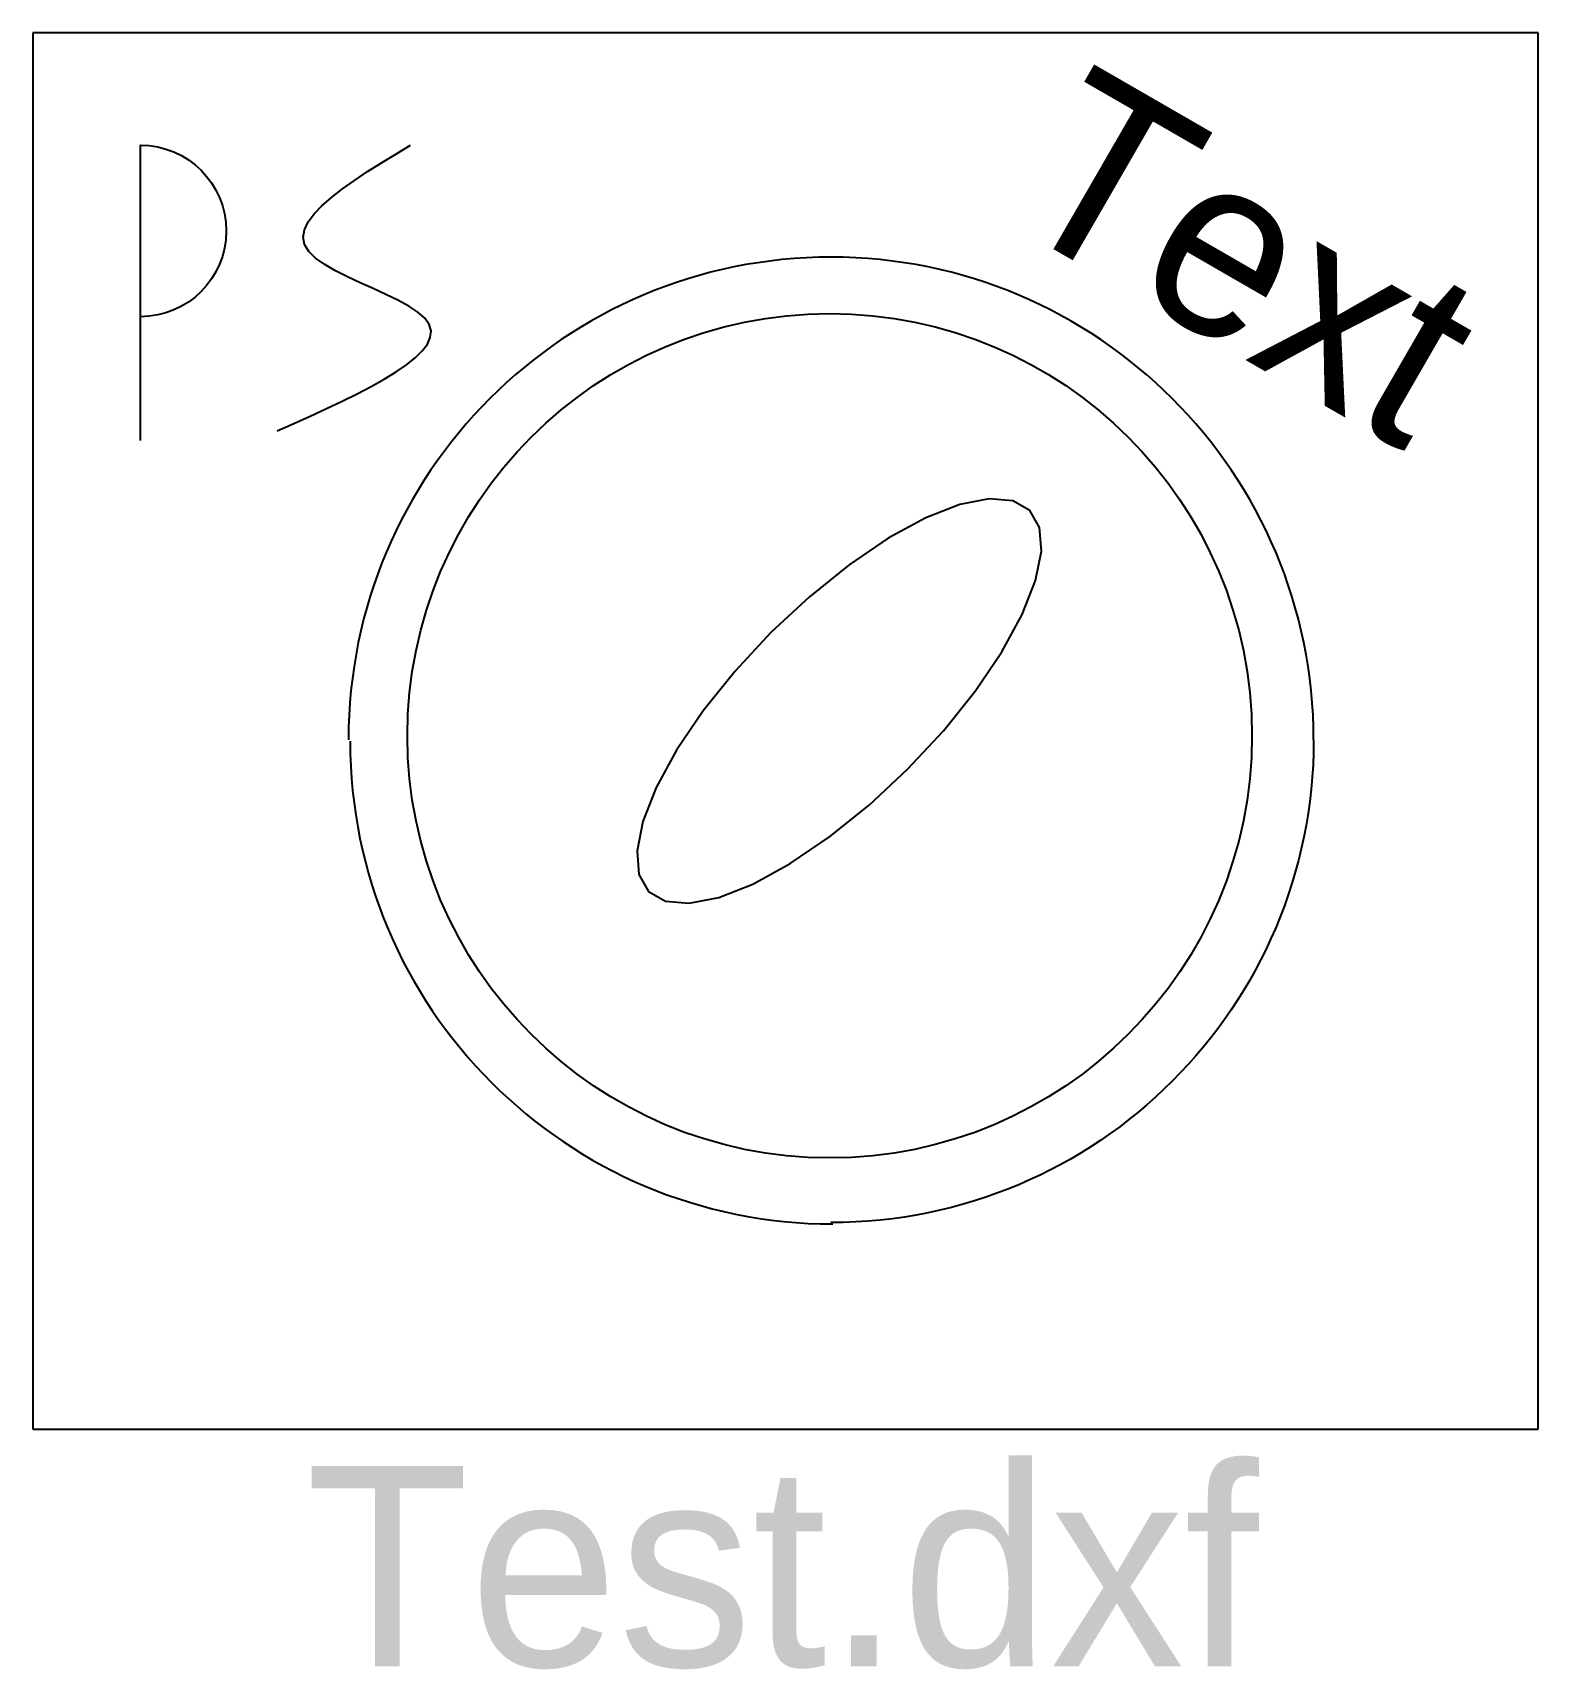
# Model space of a CAD drawing. Extents: x -63 to 238, y -89 to 238.
import ezdxf
from ezdxf.enums import TextEntityAlignment as Align

# ---------------------------------------------------------------- set-up
doc = ezdxf.new("R2010")
doc.units = 0
doc.layers.get('0').update_dxf_attribs({"linetype": 'CONTINUOUS'})
doc.styles.add('EXPLODED0', font='txt', dxfattribs={"height": 0.2})

# ---------------------------------------------------------------- blocks, each defined once
blk = doc.blocks.new('ARC')
at = {"linetype": 'BYBLOCK'}
blk.add_arc((652.26, 458.86), 96.37, 0, 90, dxfattribs=at)

msp = doc.modelspace()

# ---------------------------------------------------------------- linework, layer by layer
at = {"color": 1, "linetype": 'BYBLOCK'}
msp.add_line((-62.99, 237.59), (-62.99, -41.17), dxfattribs=at)
at = {"color": 3, "linetype": 'BYBLOCK'}
msp.add_line((237.53, 237.59), (-62.99, 237.59), dxfattribs=at)
at = {"color": 5, "linetype": 'BYBLOCK'}
msp.add_line((237.53, -41.17), (237.53, 237.59), dxfattribs=at)
at = {"color": 4, "linetype": 'BYBLOCK'}
msp.add_line((-62.99, -41.17), (237.53, -41.17), dxfattribs=at)
at = {"color": 2, "linetype": 'BYBLOCK'}
msp.add_lwpolyline([(-41.49, 156.17), (-41.49, 215.14, -1), (-41.49, 180.9)], format="xyb", dxfattribs=at)
msp.add_lwpolyline([(-14.23, 158.08), (-10.89, 159.57), (-7.59, 161.07), (-4.35, 162.56), (-1.23, 164.04), (1.76, 165.52), (4.57, 166.99), (7.17, 168.44), (9.52, 169.88), (11.6, 171.3), (13.35, 172.7), (14.76, 174.08), (15.78, 175.44), (16.37, 176.77), (16.51, 178.08), (16.16, 179.35), (15.28, 180.59), (13.89, 181.81), (12.06, 183), (9.9, 184.17), (7.5, 185.34), (4.95, 186.5), (2.36, 187.68), (-0.18, 188.87), (-2.57, 190.08), (-4.72, 191.33), (-6.53, 192.61), (-7.9, 193.94), (-8.74, 195.33), (-9.02, 196.77), (-8.76, 198.27), (-8.01, 199.82), (-6.84, 201.41), (-5.28, 203.04), (-3.38, 204.71), (-1.19, 206.4), (1.24, 208.12), (3.86, 209.86), (6.63, 211.61), (9.49, 213.37), (12.4, 215.14)], dxfattribs=at)
at = {"color": 4, "linetype": 'BYBLOCK'}
msp.add_lwpolyline([(59.95, 66.14), (63.34, 64.21), (68.07, 63.82), (73.94, 64.98), (80.74, 67.64), (88.2, 71.71), (96.03, 77.03), (103.95, 83.39), (111.63, 90.55), (118.79, 98.23), (125.15, 106.14), (130.47, 113.98), (134.54, 121.44), (137.2, 128.24), (138.36, 134.11), (137.97, 138.83), (136.04, 142.22), (132.65, 144.15), (127.92, 144.55), (122.05, 143.39), (115.25, 140.72), (107.79, 136.66), (99.96, 131.34), (92.04, 124.98), (84.36, 117.82), (77.2, 110.14), (70.84, 102.22), (65.52, 94.39), (61.45, 86.93), (58.79, 80.13), (57.63, 74.26), (58.02, 69.53)], close=True, dxfattribs=at)
at = {"color": 2, "linetype": 'BYBLOCK'}
msp.add_circle((96.09, 97.24), 84.29, dxfattribs=at)

# ---------------------------------------------------------------- block references
for p, rotation in [((555.26, -555.84), 90), ((749, 555), 180)]:
    msp.add_blockref('ARC', p, dxfattribs=dict(at, rotation=rotation))
at = {"linetype": 'BYBLOCK'}
msp.add_blockref('ARC', (-555.94, -362.44), dxfattribs=at)
at = {"linetype": 'BYBLOCK', "xscale": -0.9999999999999998, "rotation": 180.0000175555741}
msp.add_blockref('ARC', (-555.94, 555.27), dxfattribs=at)

# ---------------------------------------------------------------- texts
at = {"color": 2, "linetype": 'CONTINUOUS', "style": 'EXPLODED0'}
msp.add_text('Text', height=36, rotation=330, dxfattribs=at).set_placement((129.95, 200.62))
at = {"linetype": 'BYBLOCK'}
msp.add_text('Test.dxf', height=40, dxfattribs=at).set_placement((86.58, -88.56), align=Align.CENTER)

doc.saveas('drawing.dxf')
